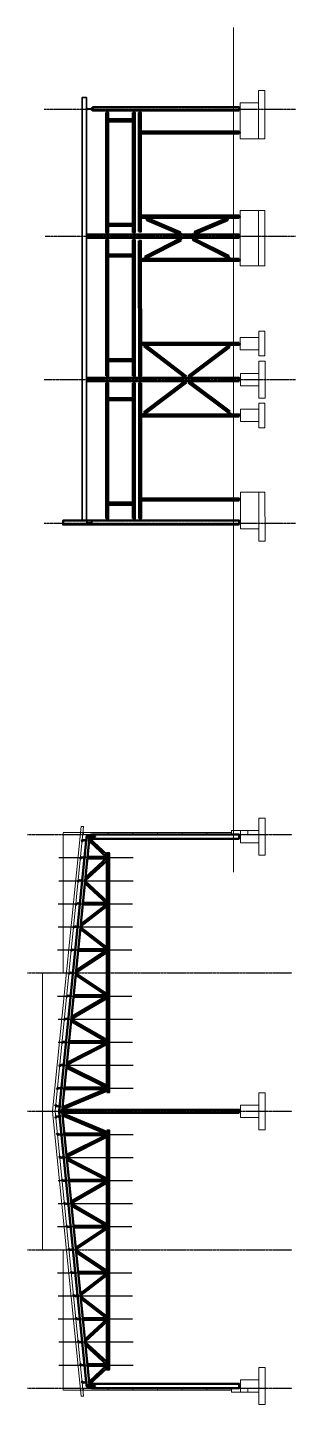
# Model space of a CAD drawing. Header units: millimetres. Extents: x 1117013 to 3394463, y -717780 to -102922.
# Drawn here: x 1313723 to 1326755, y -342529 to -275360 of the extents above; entities that cross this region are included whole.
import ezdxf

# ---------------------------------------------------------------- set-up
doc = ezdxf.new("R2010")
doc.units = ezdxf.units.MM
for name, pattern in [('невидимая', [3.65, 2.5, -1.15]), ('осевая', [18.05, 14.6, -1.15, 1.15, -1.15]), ('ОСЕВАЯ2', [28.575, 19.05, -3.175, 3.175, -3.175])]:
    doc.linetypes.add(name, pattern=pattern)
for name, color, linetype, lineweight in [('!__оси2', 4, 'ОСЕВАЯ2', 25), ('0001-Основная толстая', 7, 'Continuous', 50), ('0002-Основная тонкая 0.35', 8, 'Continuous', 35), ('0003-Основная тонкая 0.13', 9, 'Continuous', 13), ('0004-Осевая', 4, 'осевая', 25), ('0006-Невидимый контур', 8, 'невидимая', 13)]:
    doc.layers.add(name, color=color, linetype=linetype, lineweight=lineweight)

# ---------------------------------------------------------------- blocks, each defined once
blk = doc.blocks.new('CF411500')
for p, q in [((0, 0), (0, 200)), ((0, 200), (76, 200)), ((76, 0), (0, 0)), ((12, 21.5), (12, 178.5)), ((72, 188), (21.5, 188)), ((72, 12), (21.5, 12)), ((76, 200), (76, 192)), ((76, 8), (76, 0))]:
    blk.add_line(p, q)
for centre, radius, start, end in [((21.5, 178.5), 9.5, 90, 180), ((21.5, 21.5), 9.5, 180, 270), ((72, 192), 4, 270, 0), ((72, 8), 4, 0, 90)]:
    blk.add_arc(centre, radius, start, end)
blk = doc.blocks.new('FF835500')
for p, q in [((4, 140), (0, 140)), ((0, 140), (0, 0)), ((0, 0), (90, 0)), ((8, 20), (8, 136)), ((86, 8), (20, 8)), ((90, 4), (90, 0))]:
    blk.add_line(p, q)
for centre, radius, start, end in [((4, 136), 4, 0, 90), ((20, 20), 12, 180, 270), ((86, 4), 4, 0, 90)]:
    blk.add_arc(centre, radius, start, end)
blk = doc.blocks.new('APF110500')
for p, q in [((-62, 236), (-62, 248)), ((-62, 248), (62, 248)), ((-18, 236), (-62, 236)), ((-62, 0), (-62, 12)), ((-62, 12), (-18, 12)), ((62, 0), (-62, 0)), ((-6, 24), (-6, 224)), ((6, 24), (6, 224)), ((62, 236), (18, 236)), ((18, 12), (62, 12)), ((62, 248), (62, 236)), ((62, 12), (62, 0))]:
    blk.add_line(p, q)
for centre, start, end in [((-18, 224), 0, 90), ((-18, 24), 270, 0), ((18, 224), 90, 180), ((18, 24), 180, 270)]:
    blk.add_arc(centre, 12, start, end)
blk.add_point((0, 124))

msp = doc.modelspace()

# ---------------------------------------------------------------- linework, layer by layer
at = {"layer": '!__оси2'}
for points in [[(1315240.7394, -315854.3573), (1318853.7907, -315854.3573)], [(1315240.7394, -316979.3573), (1318853.7907, -316979.3573)], [(1315212.0459, -318104.3573), (1318825.0972, -318104.3573)], [(1315212.0459, -319229.3573), (1318825.0972, -319229.3573)], [(1315183.3523, -320354.3573), (1318796.4036, -320354.3573)], [(1315183.3523, -322604.3573), (1318796.4036, -322604.3573)], [(1315212.0459, -323729.3573), (1318825.0972, -323729.3573)], [(1315212.0459, -324854.3573), (1318825.0972, -324854.3573)], [(1315240.7394, -325979.3573), (1318853.7907, -325979.3573)], [(1315240.7394, -327104.3573), (1318853.7907, -327104.3573)], [(1315240.7394, -329354.3573), (1318853.7907, -329354.3573)], [(1315240.7394, -330479.3573), (1318853.7907, -330479.3573)], [(1315212.0459, -331604.3573), (1318825.0972, -331604.3573)], [(1315212.0459, -332729.3573), (1318825.0972, -332729.3573)], [(1315183.3523, -333854.3573), (1318796.4036, -333854.3573)], [(1315183.3523, -336104.3573), (1318796.4036, -336104.3573)], [(1315212.0459, -337229.3573), (1318825.0972, -337229.3573)], [(1315212.0459, -338354.3573), (1318825.0972, -338354.3573)], [(1315240.7394, -339479.3573), (1318853.7907, -339479.3573)], [(1315240.7394, -340604.3573), (1318853.7907, -340604.3573)]]:
    msp.add_lwpolyline(points, dxfattribs=at)
at = {"layer": '0001-Основная толстая'}
for points in [[(1324012.6471, -279410.4773), (1316896.8912, -279410.4773), (1316896.8912, -279250.4773), (1324012.6471, -279250.4773), (1324012.6471, -279410.4773)], [(1317546.1929, -279510.4773), (1317546.1929, -285356.1712), (1317646.1929, -285356.1712), (1317646.1929, -279510.4773), (1317546.1929, -279510.4773)], [(1317646.1929, -279836.1565), (1318846.1929, -279836.1565)], [(1317646.1929, -279936.1565), (1318846.1929, -279936.1565)], [(1318846.1929, -279510.4773), (1318846.1929, -285356.1712), (1318946.1929, -285356.1712), (1318946.1929, -279510.4773), (1318846.1929, -279510.4773)], [(1319137.9372, -285316.1914), (1319137.9372, -279510.4773), (1319237.9372, -279510.4773), (1319237.9372, -285316.1914), (1319137.9372, -285316.1914)], [(1324017.776, -280536.1778), (1319237.9372, -280536.1778), (1319237.9372, -280436.1778), (1324017.776, -280436.1778), (1324017.776, -280536.1778)], [(1324017.776, -284636.1778), (1319237.9372, -284636.1778), (1319237.9372, -284536.1778), (1324017.776, -284536.1778), (1324017.776, -284636.1778)], [(1321116.1459, -285433.4432), (1321154.9875, -285341.2947), (1319561.1021, -284663.7612), (1319522.2605, -284755.9097), (1321116.1459, -285433.4432)], [(1321892.0144, -285423.5539), (1321853.1696, -285331.4069), (1323426.1885, -284662.602), (1323465.0334, -284754.749), (1321892.0144, -285423.5539)], [(1316780.2187, -285616.1684), (1316780.2187, -285456.1684), (1316607.0925, -285456.1684), (1316607.0925, -285616.1684), (1316780.2187, -285616.1684)], [(1316826.8912, -285616.1712), (1316826.8912, -285456.1712), (1316806.8912, -285456.1712), (1316806.8912, -285616.1712), (1316826.8912, -285616.1712)], [(1324014.3646, -285616.1712), (1316826.8912, -285616.1712), (1316826.8912, -285456.1712), (1324014.3646, -285456.1712), (1324014.3646, -285616.1712)], [(1317646.1929, -284936.1565), (1318846.1929, -284936.1565)], [(1317646.1929, -285036.1565), (1318846.1929, -285036.1565)], [(1317546.1929, -292356.1778), (1317546.1929, -285716.1712), (1317646.1929, -285716.1712), (1317646.1929, -292356.1778), (1317546.1929, -292356.1778)], [(1318846.1929, -292356.1778), (1318846.1929, -285716.1712), (1318946.1929, -285716.1712), (1318946.1929, -292356.1778), (1318846.1929, -292356.1778)], [(1319138.2002, -285762.1145), (1319145.9841, -292362.1384), (1319245.9841, -292362.0205), (1319238.2001, -285761.9965), (1319138.2002, -285762.1145)], [(1321192.4242, -285747.4157), (1321146.8707, -285658.3939), (1319440.1595, -286526.0438), (1319485.713, -286615.0656), (1321192.4242, -285747.4157)], [(1323464.5888, -286592.2571), (1323509.9586, -286503.1415), (1321818.9223, -285647.9099), (1321773.5525, -285737.0255), (1323464.5888, -286592.2571)], [(1317646.1929, -286436.1778), (1318846.1929, -286436.1778)], [(1317646.1929, -286536.1778), (1318846.1929, -286536.1778)], [(1324019.0719, -286635.7068), (1319239.2364, -286641.3441), (1319239.3544, -286741.344), (1324019.1898, -286735.7067), (1324019.0719, -286635.7068)], [(1324023.9073, -290735.5925), (1319244.0719, -290741.2298), (1319244.1898, -290841.2297), (1324024.0253, -290835.5924), (1324023.9073, -290735.5925)], [(1321370.2491, -292424.438), (1321430.5818, -292344.6886), (1319456.7861, -290845.7519), (1319396.4534, -290925.5013), (1321370.2491, -292424.438)], [(1323560.9655, -290953.7166), (1323500.7524, -290873.8769), (1321564.1744, -292340.098), (1321624.3874, -292419.9377), (1323560.9655, -290953.7166)], [(1317646.1929, -291536.1778), (1318846.1929, -291536.1778)], [(1317646.1929, -291636.1778), (1318846.1929, -291636.1778)], [(1316782.1579, -292616.1778), (1316782.1579, -292456.1778), (1316609.0316, -292456.1778), (1316609.0316, -292616.1778), (1316782.1579, -292616.1778)], [(1316826.8912, -292616.1778), (1316826.8912, -292456.1778), (1316806.8912, -292456.1778), (1316806.8912, -292616.1778), (1316826.8912, -292616.1778)], [(1324026.1929, -292616.1778), (1316826.8912, -292616.1778), (1316826.8912, -292456.1778), (1324026.1929, -292456.1778), (1324026.1929, -292616.1778)], [(1317546.1929, -299310.4922), (1317546.1929, -292716.1778), (1317646.1929, -292716.1778), (1317646.1929, -299310.4922), (1317546.1929, -299310.4922)], [(1318846.1929, -299310.4922), (1318846.1929, -292716.1778), (1318946.1929, -292716.1778), (1318946.1929, -299310.4922), (1318846.1929, -299310.4922)], [(1319146.1929, -299310.4922), (1319146.1929, -292716.1778), (1319246.1929, -292716.1778), (1319246.1929, -299310.4922), (1319146.1929, -299310.4922)], [(1321372.2865, -292617.6339), (1321432.5251, -292697.4544), (1319456.9696, -294182.6536), (1319396.7311, -294102.8331), (1321372.2865, -292617.6339)], [(1323561.2735, -294079.5294), (1323500.9663, -294159.2981), (1321566.1121, -292702.2026), (1321626.4193, -292622.4339), (1323561.2735, -294079.5294)], [(1317646.1929, -293436.1778), (1318846.1929, -293436.1778)], [(1317646.1929, -293536.1778), (1318846.1929, -293536.1778)], [(1324026.0317, -294336.1778), (1319246.1929, -294336.1778), (1319246.1929, -294236.1778), (1324026.0317, -294236.1778), (1324026.0317, -294336.1778)], [(1317646.1929, -298536.1778), (1318846.1929, -298536.1778)], [(1317646.1929, -298636.1778), (1318846.1929, -298636.1778)], [(1324026.0317, -298436.1778), (1319246.1929, -298436.1778), (1319246.1929, -298336.1778), (1324026.0317, -298336.1778), (1324026.0317, -298436.1778)], [(1324026.1929, -299610.4922), (1315446.1929, -299610.4922), (1315446.1929, -299410.4922), (1324026.1929, -299410.4922), (1324026.1929, -299610.4922)], [(1316596.1929, -314864.3573), (1315263.6929, -328189.3573)], [(1316736.8912, -314864.3573), (1315404.3912, -328189.3573)], [(1316598.1929, -314844.3573), (1316806.8912, -314844.3573), (1316806.8912, -314864.3573), (1316585.8779, -314864.3573), (1316585.8779, -314844.3573), (1316598.1929, -314844.3573)], [(1316731.8912, -314914.3573), (1317576.1929, -315702.554)], [(1324026.1929, -314929.3573), (1316826.8912, -314929.3573), (1316826.8912, -314729.3573), (1324026.1929, -314729.3573), (1324026.1929, -314929.3573)], [(1316719.3789, -315039.4798), (1317576.1929, -315839.3573)], [(1317576.1929, -327297.8453), (1317576.1929, -315632.554), (1317696.1929, -315632.554), (1317696.1929, -327297.8453), (1317576.1929, -327297.8453)], [(1316526.8912, -316964.3573), (1317576.1929, -316004.862)], [(1316541.8054, -316815.2148), (1317576.1929, -315869.3573)], [(1317517.121, -315794.3573), (1317517.121, -315914.3573), (1317525.121, -315914.3573), (1317525.121, -315794.3573), (1317517.121, -315794.3573)], [(1316500.5742, -316964.3573), (1316559.7238, -316964.3573)], [(1316500.5742, -316994.3573), (1316559.7238, -316994.3573)], [(1316523.8912, -316994.3573), (1317576.1929, -317979.7576)], [(1316513.8696, -317094.5726), (1317576.1929, -318089.3573)], [(1316301.8912, -319214.3573), (1317576.1929, -318220.8001)], [(1316312.8933, -319104.3363), (1317576.1929, -318119.3573)], [(1317576.1929, -318089.3573), (1317500.4735, -318089.3573)], [(1317576.1929, -318119.3573), (1317500.4735, -318119.3573)], [(1317508.5257, -318034.4989), (1317508.5257, -318164.3573), (1317516.5257, -318164.3573), (1317516.5257, -318034.4989), (1317508.5257, -318034.4989)], [(1316275.5742, -319214.3573), (1316334.7238, -319214.3573)], [(1316275.5742, -319244.3573), (1316334.7238, -319244.3573)], [(1316289.4871, -319338.3978), (1317576.1927, -320339.3571)], [(1316298.8912, -319244.3573), (1317576.1929, -320238.0012)], [(1316087.1902, -321361.3674), (1317576.1929, -320369.3575)], [(1317494.6834, -320294.3573), (1317494.6834, -320414.3573), (1317502.6834, -320414.3573), (1317502.6834, -320294.3573), (1317494.6834, -320294.3573)], [(1317576.1929, -320339.3573), (1317500.4735, -320339.3573)], [(1317576.1929, -320369.3573), (1317500.4735, -320369.3573)], [(1316076.8913, -321464.3572), (1317576.1929, -320465.4859)], [(1316050.5742, -321464.3573), (1316109.7238, -321464.3573)], [(1316050.5742, -321494.3573), (1316109.7238, -321494.3573)], [(1316064.883, -321584.4386), (1317576.1929, -322589.3573)], [(1316073.8912, -321494.3573), (1317576.1929, -322493.2861)], [(1315851.8912, -323714.3573), (1317576.1929, -322711.8947)], [(1315861.7161, -323616.108), (1317576.1929, -322619.3573)], [(1317489.7354, -322544.3573), (1317489.7354, -322664.3573), (1317497.7354, -322664.3573), (1317497.7354, -322544.3573), (1317489.7354, -322544.3573)], [(1317576.1929, -322589.3573), (1317500.4735, -322589.3573)], [(1317576.1929, -322619.3573), (1317500.4735, -322619.3573)], [(1315825.5742, -323714.3573), (1315884.7238, -323714.3573)], [(1315825.5742, -323744.3573), (1315884.7238, -323744.3573)], [(1315851.8912, -323744.3573), (1317576.1929, -324746.8199)], [(1315840.3107, -323830.1621), (1317576.1929, -324839.3573)], [(1315626.8912, -325964.3573), (1317576.1929, -324959.3638)], [(1315636.3811, -325869.4581), (1317576.1929, -324869.3573)], [(1317471.3302, -324794.3573), (1317471.3302, -324914.3573), (1317479.3302, -324914.3573), (1317479.3302, -324794.3573), (1317471.3302, -324794.3573)], [(1317576.1929, -324839.3573), (1317500.4735, -324839.3573)], [(1317576.1929, -324869.3573), (1317500.4735, -324869.3573)], [(1315600.5742, -325964.3573), (1315659.7238, -325964.3573)], [(1315600.5742, -325994.3573), (1315659.7238, -325994.3573)], [(1315613.2317, -326100.9516), (1317576.1929, -327089.3573)], [(1315623.8912, -325994.3573), (1317576.1929, -326977.3957)], [(1317451.9752, -327044.3573), (1317451.9752, -327164.3573), (1317459.9752, -327164.3573), (1317459.9752, -327044.3573), (1317451.9752, -327044.3573)], [(1317576.1929, -327089.3573), (1317500.4735, -327089.3573)], [(1315409.3912, -328139.3573), (1317576.1929, -327227.8453)], [(1315420.7164, -328026.1051), (1317576.1929, -327119.3573)], [(1317576.1929, -327119.3573), (1317500.4735, -327119.3573)], [(1315251.8187, -328189.3573), (1315404.3912, -328189.3573), (1315474.3912, -328189.3573), (1315474.3912, -328209.3573), (1315251.8187, -328209.3573), (1315251.8187, -328189.3573)], [(1315251.8187, -328269.3573), (1315404.3912, -328269.3573), (1315474.3912, -328269.3573), (1315474.3912, -328249.3573), (1315251.8187, -328249.3573), (1315251.8187, -328269.3573)], [(1316596.1929, -341594.3573), (1315263.6929, -328269.3573)], [(1316736.8912, -341594.3573), (1315404.3912, -328269.3573)], [(1315409.3912, -328319.3573), (1317576.1929, -329230.8693)], [(1315420.7164, -328432.6095), (1317576.1929, -329339.3573)], [(1315494.3912, -328309.3573), (1315474.3912, -328309.3573), (1315474.3912, -328149.3573), (1315494.3912, -328149.3573)], [(1324026.1929, -328309.3573), (1315494.3912, -328309.3573), (1315494.3912, -328149.3573), (1324026.1929, -328149.3573), (1324026.1929, -328309.3573)], [(1315613.2317, -330357.763), (1317576.1929, -329369.3573)], [(1315623.8912, -330464.3573), (1317576.1929, -329481.3189)], [(1317451.9752, -329414.3573), (1317451.9752, -329294.3573), (1317459.9752, -329294.3573), (1317459.9752, -329414.3573), (1317451.9752, -329414.3573)], [(1317576.1929, -329339.3573), (1317500.4735, -329339.3573)], [(1317576.1929, -329369.3573), (1317500.4735, -329369.3573)], [(1317576.1929, -329160.8693), (1317576.1929, -340826.1605), (1317696.1929, -340826.1605), (1317696.1929, -329160.8693), (1317576.1929, -329160.8693)], [(1315600.5742, -330464.3573), (1315659.7238, -330464.3573)], [(1315600.5742, -330494.3573), (1315659.7238, -330494.3573)], [(1315626.8912, -330494.3573), (1317576.1929, -331499.3508)], [(1315636.3811, -330589.2565), (1317576.1929, -331589.3573)], [(1315840.3107, -332628.5525), (1317576.1929, -331619.3573)], [(1315851.8912, -332714.3573), (1317576.1929, -331711.8947)], [(1317471.3302, -331664.3573), (1317471.3302, -331544.3573), (1317479.3302, -331544.3573), (1317479.3302, -331664.3573), (1317471.3302, -331664.3573)], [(1317576.1929, -331589.3573), (1317500.4735, -331589.3573)], [(1317576.1929, -331619.3573), (1317500.4735, -331619.3573)], [(1315825.5742, -332714.3573), (1315884.7238, -332714.3573)], [(1315825.5742, -332744.3573), (1315884.7238, -332744.3573)], [(1315851.8912, -332744.3573), (1317576.1929, -333746.8199)], [(1315861.7161, -332842.6066), (1317576.1929, -333839.3573)], [(1317489.7354, -333914.3573), (1317489.7354, -333794.3573), (1317497.7354, -333794.3573), (1317497.7354, -333914.3573), (1317489.7354, -333914.3573)], [(1316064.883, -334874.2759), (1317576.1929, -333869.3573)], [(1316073.8912, -334964.3573), (1317576.1929, -333965.4284)], [(1317576.1929, -333839.3573), (1317500.4735, -333839.3573)], [(1317576.1929, -333869.3573), (1317500.4735, -333869.3573)], [(1316050.5742, -334964.3573), (1316109.7238, -334964.3573)], [(1316050.5742, -334994.3573), (1316109.7238, -334994.3573)], [(1316076.8913, -334994.3574), (1317576.1929, -335993.2287)], [(1316087.1902, -335097.3471), (1317576.1929, -336089.3571)], [(1316289.4871, -337120.3168), (1317576.1927, -336119.3575)], [(1316298.8912, -337214.3573), (1317576.1929, -336220.7134)], [(1317494.6834, -336164.3573), (1317494.6834, -336044.3573), (1317502.6834, -336044.3573), (1317502.6834, -336164.3573), (1317494.6834, -336164.3573)], [(1317576.1929, -336089.3573), (1317500.4735, -336089.3573)], [(1317576.1929, -336119.3573), (1317500.4735, -336119.3573)], [(1316275.5742, -337214.3573), (1316334.7238, -337214.3573)], [(1316275.5742, -337244.3573), (1316334.7238, -337244.3573)], [(1316301.8912, -337244.3573), (1317576.1929, -338237.9145)], [(1316312.8933, -337354.3783), (1317576.1929, -338339.3573)], [(1316513.8696, -339364.142), (1317576.1929, -338369.3573)], [(1316523.8912, -339464.3573), (1317576.1929, -338478.957)], [(1317576.1929, -338339.3573), (1317500.4735, -338339.3573)], [(1317576.1929, -338369.3573), (1317500.4735, -338369.3573)], [(1317508.5257, -338424.2157), (1317508.5257, -338294.3573), (1317516.5257, -338294.3573), (1317516.5257, -338424.2157), (1317508.5257, -338424.2157)], [(1316500.5742, -339464.3573), (1316559.7238, -339464.3573)], [(1316500.5742, -339494.3573), (1316559.7238, -339494.3573)], [(1316526.8912, -339494.3573), (1317576.1929, -340453.8526)], [(1316541.8054, -339643.4997), (1317576.1929, -340589.3573)], [(1317517.121, -340664.3573), (1317517.121, -340544.3573), (1317525.121, -340544.3573), (1317525.121, -340664.3573), (1317517.121, -340664.3573)], [(1316719.3789, -341419.2348), (1317576.1929, -340619.3573)], [(1316731.8912, -341544.3573), (1317576.1929, -340756.1605)], [(1316598.1929, -341614.3573), (1316806.8912, -341614.3573), (1316806.8912, -341594.3573), (1316585.8779, -341594.3573), (1316585.8779, -341614.3573), (1316598.1929, -341614.3573)], [(1324026.1929, -341729.3573), (1316826.8912, -341729.3573), (1316826.8912, -341529.3573), (1324026.1929, -341529.3573), (1324026.1929, -341729.3573)]]:
    msp.add_lwpolyline(points, dxfattribs=at)
for points in [[(1316641.8912, -315814.3573), (1317517.121, -315814.3573), (1317517.121, -315894.3573), (1316633.8912, -315894.3573)], [(1316416.8912, -318064.3573), (1317508.5257, -318064.3573), (1317508.5257, -318144.3573), (1316408.8912, -318144.3573)], [(1316191.8912, -320314.3573), (1317494.6834, -320314.3573), (1317494.6834, -320394.3573), (1316183.8912, -320394.3573)], [(1315966.8912, -322564.3573), (1317489.7354, -322564.3573), (1317489.7354, -322644.3573), (1315958.8912, -322644.3573)], [(1315741.8912, -324814.3573), (1317471.3302, -324814.3573), (1317471.3302, -324894.3573), (1315733.8912, -324894.3573)], [(1315516.8912, -327064.3573), (1317451.9752, -327064.3573), (1317451.9752, -327144.3573), (1315508.8912, -327144.3573)], [(1315516.8912, -329394.3573), (1317451.9752, -329394.3573), (1317451.9752, -329314.3573), (1315508.8912, -329314.3573)], [(1315741.8912, -331644.3573), (1317471.3302, -331644.3573), (1317471.3302, -331564.3573), (1315733.8912, -331564.3573)], [(1315966.8912, -333894.3573), (1317489.7354, -333894.3573), (1317489.7354, -333814.3573), (1315958.8912, -333814.3573)], [(1316191.8912, -336144.3573), (1317494.6834, -336144.3573), (1317494.6834, -336064.3573), (1316183.8912, -336064.3573)], [(1316416.8912, -338394.3573), (1317508.5257, -338394.3573), (1317508.5257, -338314.3573), (1316408.8912, -338314.3573)], [(1316641.8912, -340644.3573), (1317517.121, -340644.3573), (1317517.121, -340564.3573), (1316633.8912, -340564.3573)]]:
    msp.add_lwpolyline(points, close=True, dxfattribs=at)
at = {"layer": '0002-Основная тонкая 0.35'}
for points in [[(1316382.2376, -299410.4922), (1316382.2376, -278764.7366), (1316582.2376, -278764.7366), (1316582.2376, -299410.4922), (1316382.2376, -299410.4922)], [(1316896.8912, -279250.4773), (1316896.8912, -279410.4773), (1316876.8912, -279410.4773), (1316876.8912, -279250.4773), (1316896.8912, -279250.4773)], [(1316585.8779, -314824.3573), (1316585.8779, -314804.3573), (1316786.8912, -314729.3573)], [(1316585.8779, -314824.3573), (1316806.8912, -314824.3573), (1316806.8912, -314834.3573), (1316585.8779, -314834.3573), (1316585.8779, -314824.3573)], [(1316772.412, -314824.3573), (1316806.8912, -314802.1892)], [(1316806.8912, -314729.3573), (1316786.8912, -314729.3573)], [(1316826.8912, -314729.3573), (1316826.8912, -314929.3573), (1316806.8912, -314929.3573), (1316806.8912, -314729.3573), (1316826.8912, -314729.3573)], [(1316826.8912, -314824.3573), (1317026.8912, -314824.3573), (1317026.8912, -314834.3573), (1316826.8912, -314834.3573), (1316826.8912, -314824.3573)], [(1315251.8187, -328234.3573), (1315474.3912, -328234.3573), (1315474.3912, -328224.3573), (1315251.8187, -328224.3573), (1315251.8187, -328234.3573)], [(1315494.3912, -328234.3573), (1315694.3912, -328234.3573), (1315694.3912, -328224.3573), (1315494.3912, -328224.3573), (1315494.3912, -328234.3573)], [(1316585.8779, -341634.3573), (1316806.8912, -341634.3573), (1316806.8912, -341624.3573), (1316585.8779, -341624.3573), (1316585.8779, -341634.3573)], [(1316585.8779, -341634.3573), (1316585.8779, -341654.3573), (1316786.8912, -341729.3573)], [(1316772.412, -341634.3573), (1316806.8912, -341656.5254)], [(1316806.8912, -341729.3573), (1316786.8912, -341729.3573)], [(1316826.8912, -341729.3573), (1316826.8912, -341529.3573), (1316806.8912, -341529.3573), (1316806.8912, -341729.3573), (1316826.8912, -341729.3573)], [(1316826.8912, -341634.3573), (1317026.8912, -341634.3573), (1317026.8912, -341624.3573), (1316826.8912, -341624.3573), (1316826.8912, -341634.3573)]]:
    msp.add_lwpolyline(points, dxfattribs=at)
at = {"layer": '0003-Основная тонкая 0.13'}
msp.add_xline((1309269.5528, -628011.5246), (0, -1), dxfattribs=at)
for points in [[(1323746.1929, -316560.8232), (1323746.1929, -275359.9372)], [(1324962.7949, -280781.0707), (1324962.6471, -278430.4773), (1325262.6471, -278430.4773), (1325262.7949, -280781.0707), (1324962.7949, -280781.0707)], [(1324062.7949, -280781.0707), (1324062.6471, -279030.4773), (1324962.6471, -279030.4773), (1324962.7949, -280781.0707), (1324062.7949, -280781.0707)], [(1324064.5114, -286979.3303), (1324064.3359, -284281.7768), (1324964.3359, -284281.7768), (1324964.5114, -286979.3303), (1324064.5114, -286979.3303)], [(1324964.5114, -286979.3303), (1324964.3359, -284281.7768), (1325264.3359, -284281.7768), (1325264.5114, -286979.3303), (1324964.5114, -286979.3303)], [(1324073.367, -290479.2956), (1324074.0747, -291079.2952), (1324974.074, -291078.2338), (1324973.3664, -290478.2342), (1324073.367, -290479.2956)], [(1324973.0126, -290178.2344), (1324974.4278, -291378.2336), (1325274.4276, -291377.8798), (1325273.0124, -290177.8806), (1324973.0126, -290178.2344)], [(1324976.1929, -293436.1778), (1324976.1929, -291636.1778), (1325276.1929, -291636.1778), (1325276.1929, -293436.1778), (1324976.1929, -293436.1778)], [(1324076.1929, -292836.1778), (1324076.1929, -292236.1778), (1324976.1929, -292236.1778), (1324976.1929, -292836.1778), (1324076.1929, -292836.1778)], [(1324075.7862, -294581.7995), (1324075.7862, -293981.7995), (1324975.7862, -293981.7995), (1324975.7862, -294581.7995), (1324075.7862, -294581.7995)], [(1324975.7862, -294881.7995), (1324975.7862, -293681.7995), (1325275.7862, -293681.7995), (1325275.7862, -294881.7995), (1324975.7862, -294881.7995)], [(1324076.0277, -298030.4121), (1324076.1929, -299810.4922), (1324976.1929, -299810.4922), (1324976.0277, -298030.4121), (1324076.0277, -298030.4121)], [(1324976.0277, -298030.4121), (1324976.1929, -300410.4922), (1325276.1929, -300410.4922), (1325276.0277, -298030.4121), (1324976.0277, -298030.4121)], [(1316447.5014, -314341.2977), (1316328.0969, -314329.3573), (1314939.2909, -328217.4168), (1315058.6954, -328229.3573), (1316447.5014, -314341.2977)], [(1324976.1929, -313929.3573), (1324976.1929, -315729.3573), (1325276.1929, -315729.3573), (1325276.1929, -313929.3573), (1324976.1929, -313929.3573)], [(1317646.1929, -314629.3573), (1316446.1929, -314629.3573), (1316446.1929, -314729.3573), (1317646.1929, -314729.3573), (1317646.1929, -314629.3573)], [(1318846.1929, -314629.3573), (1317646.1929, -314629.3573), (1317646.1929, -314729.3573), (1318846.1929, -314729.3573), (1318846.1929, -314629.3573)], [(1320046.1929, -314629.3573), (1318846.1929, -314629.3573), (1318846.1929, -314729.3573), (1320046.1929, -314729.3573), (1320046.1929, -314629.3573)], [(1321246.1929, -314629.3573), (1320046.1929, -314629.3573), (1320046.1929, -314729.3573), (1321246.1929, -314729.3573), (1321246.1929, -314629.3573)], [(1322446.1929, -314629.3573), (1321246.1929, -314629.3573), (1321246.1929, -314729.3573), (1322446.1929, -314729.3573), (1322446.1929, -314629.3573)], [(1323646.1929, -314629.3573), (1322446.1929, -314629.3573), (1322446.1929, -314729.3573), (1323646.1929, -314729.3573), (1323646.1929, -314629.3573)], [(1324076.1929, -314529.3573), (1324076.1929, -315129.3573), (1324976.1929, -315129.3573), (1324976.1929, -314529.3573), (1324076.1929, -314529.3573)], [(1324976.1929, -329129.3573), (1324976.1929, -327329.3573), (1325276.1929, -327329.3573), (1325276.1929, -329129.3573), (1324976.1929, -329129.3573)], [(1316447.5014, -342117.4168), (1316328.0969, -342129.3573), (1314939.2909, -328241.2977), (1315058.6954, -328229.3573), (1316447.5014, -342117.4168)], [(1324076.1929, -328529.3573), (1324076.1929, -327929.3573), (1324976.1929, -327929.3573), (1324976.1929, -328529.3573), (1324076.1929, -328529.3573)], [(1324976.1929, -342529.3573), (1324976.1929, -340729.3573), (1325276.1929, -340729.3573), (1325276.1929, -342529.3573), (1324976.1929, -342529.3573)], [(1317646.1929, -341829.3573), (1316446.1929, -341829.3573), (1316446.1929, -341729.3573), (1317646.1929, -341729.3573), (1317646.1929, -341829.3573)], [(1318846.1929, -341829.3573), (1317646.1929, -341829.3573), (1317646.1929, -341729.3573), (1318846.1929, -341729.3573), (1318846.1929, -341829.3573)], [(1320046.1929, -341829.3573), (1318846.1929, -341829.3573), (1318846.1929, -341729.3573), (1320046.1929, -341729.3573), (1320046.1929, -341829.3573)], [(1321246.1929, -341829.3573), (1320046.1929, -341829.3573), (1320046.1929, -341729.3573), (1321246.1929, -341729.3573), (1321246.1929, -341829.3573)], [(1322446.1929, -341829.3573), (1321246.1929, -341829.3573), (1321246.1929, -341729.3573), (1322446.1929, -341729.3573), (1322446.1929, -341829.3573)], [(1323646.1929, -341829.3573), (1322446.1929, -341829.3573), (1322446.1929, -341729.3573), (1323646.1929, -341729.3573), (1323646.1929, -341829.3573)], [(1324076.1929, -341929.3573), (1324076.1929, -341329.3573), (1324976.1929, -341329.3573), (1324976.1929, -341929.3573), (1324076.1929, -341929.3573)]]:
    msp.add_lwpolyline(points, dxfattribs=at)
for points in [[(1323646.1929, -314729.3573), (1324446.1929, -314729.3573), (1324446.1929, -314529.3573), (1323646.1929, -314529.3573)], [(1323646.1929, -341729.3573), (1324446.1929, -341729.3573), (1324446.1929, -341929.3573), (1323646.1929, -341929.3573)]]:
    msp.add_lwpolyline(points, close=True, dxfattribs=at)
at = {"layer": '0004-Осевая'}
for points in [[(1314526.7489, -279336.1778), (1326753.8395, -279336.1778)], [(1323618.4759, -280485.7064), (1324104.5625, -280485.4197)], [(1321492.3686, -285537.7646), (1319237.9372, -284581.8042)], [(1323746.1929, -284581.9644), (1321492.3686, -285537.7646)], [(1323612.2857, -284586.4169), (1324098.3723, -284586.1303)], [(1314576.8588, -285536.1483), (1326754.6667, -285536.1778)], [(1323746.1929, -286679.5181), (1321492.3686, -285537.7646), (1319239.2954, -286684.9944)], [(1323613.6406, -286685.9459), (1324099.7271, -286685.6592)], [(1323746.1929, -290751.3975), (1321494.1883, -292455.5051), (1319245.6839, -290748.7436)], [(1323618.4759, -290785.729), (1324104.5625, -290785.4424)], [(1314529.851, -292536.1778), (1326755.3592, -292536.1778)], [(1323746.2622, -294282.0669), (1321496.2622, -292586.713), (1319245.7532, -294279.413)], [(1323620.5414, -294286.5195), (1324106.6279, -294286.2329)], [(1314526.7489, -299536.1778), (1326755.3592, -299536.1778)], [(1313722.9092, -314729.3573), (1326586.7265, -314729.3573)], [(1313722.9092, -321479.3573), (1326586.7265, -321479.3573)], [(1313722.9092, -328229.3573), (1326586.7265, -328229.3573)], [(1313722.9092, -334979.3573), (1326586.7265, -334979.3573)], [(1313722.9092, -341729.3573), (1326586.7265, -341729.3573)]]:
    msp.add_lwpolyline(points, dxfattribs=at)
at = {"layer": '0006-Невидимый контур'}
msp.add_lwpolyline([(1316446.1929, -341829.3573), (1315446.1929, -341829.3573), (1315446.1929, -334979.3573), (1314446.1929, -334979.3573), (1314446.1929, -328229.3573), (1314446.1929, -321479.3573), (1315446.1929, -321479.3573), (1315446.1929, -314629.3573), (1316446.1929, -314629.3573)], dxfattribs=at)

# ---------------------------------------------------------------- block references
at = {"layer": '0001-Основная толстая', "xscale": -1}
for name, p, rotation in [('CF411500', (1316582.2376, -315003.9106), 84.28940686249058), ('CF411500', (1316497.1929, -315854.3573), 84.28940686249058), ('CF411500', (1316384.6929, -316979.3573), 84.28940686249058), ('CF411500', (1316272.1929, -318104.3573), 84.28940686249058), ('CF411500', (1316159.6929, -319229.3573), 84.28940686249058), ('CF411500', (1316047.1929, -320354.3573), 84.28940686249058), ('CF411500', (1315934.6929, -321479.3573), 84.28940686249058), ('CF411500', (1315822.1929, -322604.3573), 84.28940686249058), ('CF411500', (1315709.6929, -323729.3573), 84.28940686249058), ('CF411500', (1315597.1929, -324854.3573), 84.28940686249058), ('CF411500', (1315484.6929, -325979.3573), 84.28940686249058), ('CF411500', (1315372.1929, -327104.3573), 84.28940686249058), ('FF835500', (1315283.5937, -327990.3499), 84.28940686171703), ('CF411500', (1315283.5937, -328468.3647), 95.71059313760944), ('FF835500', (1315372.1929, -329354.3573), 95.7105931368358), ('FF835500', (1315484.6929, -330479.3573), 95.7105931368358), ('FF835500', (1315597.1929, -331604.3573), 95.7105931368358), ('FF835500', (1315709.6929, -332729.3573), 95.7105931368358), ('FF835500', (1315822.1929, -333854.3573), 95.7105931368358), ('FF835500', (1315934.6929, -334979.3573), 95.7105931368358), ('FF835500', (1316047.1929, -336104.3573), 95.7105931368358), ('FF835500', (1316159.6929, -337229.3573), 95.7105931368358), ('FF835500', (1316272.1929, -338354.3573), 95.7105931368358), ('FF835500', (1316384.6929, -339479.3573), 95.7105931368358), ('FF835500', (1316497.1929, -340604.3573), 95.7105931368358), ('FF835500', (1316582.2376, -341454.8039), 95.7105931368358)]:
    msp.add_blockref(name, p, dxfattribs=dict(at, rotation=rotation))
at = {"layer": '0001-Основная толстая'}
for name, p, rotation in [('FF835500', (1316582.2376, -315003.9106), 84.28940686316419), ('FF835500', (1316497.1929, -315854.3573), 84.28940686316419), ('FF835500', (1316384.6929, -316979.3573), 84.28940686316419), ('FF835500', (1316272.1929, -318104.3573), 84.28940686316419), ('FF835500', (1316159.6929, -319229.3573), 84.28940686316419), ('FF835500', (1316047.1929, -320354.3573), 84.28940686316419), ('FF835500', (1315934.6929, -321479.3573), 84.28940686316419), ('FF835500', (1315822.1929, -322604.3573), 84.28940686316419), ('FF835500', (1315709.6929, -323729.3573), 84.28940686316419), ('FF835500', (1315597.1929, -324854.3573), 84.28940686316419), ('FF835500', (1315484.6929, -325979.3573), 84.28940686316419), ('FF835500', (1315372.1929, -327104.3573), 84.28940686316419), ('CF411500', (1315283.5937, -327990.3499), 84.28940686239059), ('FF835500', (1315283.5937, -328468.3647), 95.71059313828296), ('CF411500', (1315372.1929, -329354.3573), 95.71059313750939), ('CF411500', (1315484.6929, -330479.3573), 95.71059313750939), ('CF411500', (1315597.1929, -331604.3573), 95.71059313750939), ('CF411500', (1315709.6929, -332729.3573), 95.71059313750939), ('CF411500', (1315822.1929, -333854.3573), 95.71059313750939), ('CF411500', (1315934.6929, -334979.3573), 95.71059313750939), ('CF411500', (1316047.1929, -336104.3573), 95.71059313750939), ('CF411500', (1316159.6929, -337229.3573), 95.71059313750939), ('CF411500', (1316272.1929, -338354.3573), 95.71059313750939), ('CF411500', (1316384.6929, -339479.3573), 95.71059313750939), ('CF411500', (1316497.1929, -340604.3573), 95.71059313750939), ('CF411500', (1316582.2376, -341454.8039), 95.71059313750939)]:
    msp.add_blockref(name, p, dxfattribs=dict(at, rotation=rotation))
at = {"layer": '0002-Основная тонкая 0.35', "rotation": 90}
for p in [(1316845.5462, -279332.4767), (1316851.1419, -299532.4752)]:
    msp.add_blockref('APF110500', p, dxfattribs=at)

doc.saveas('drawing.dxf')
